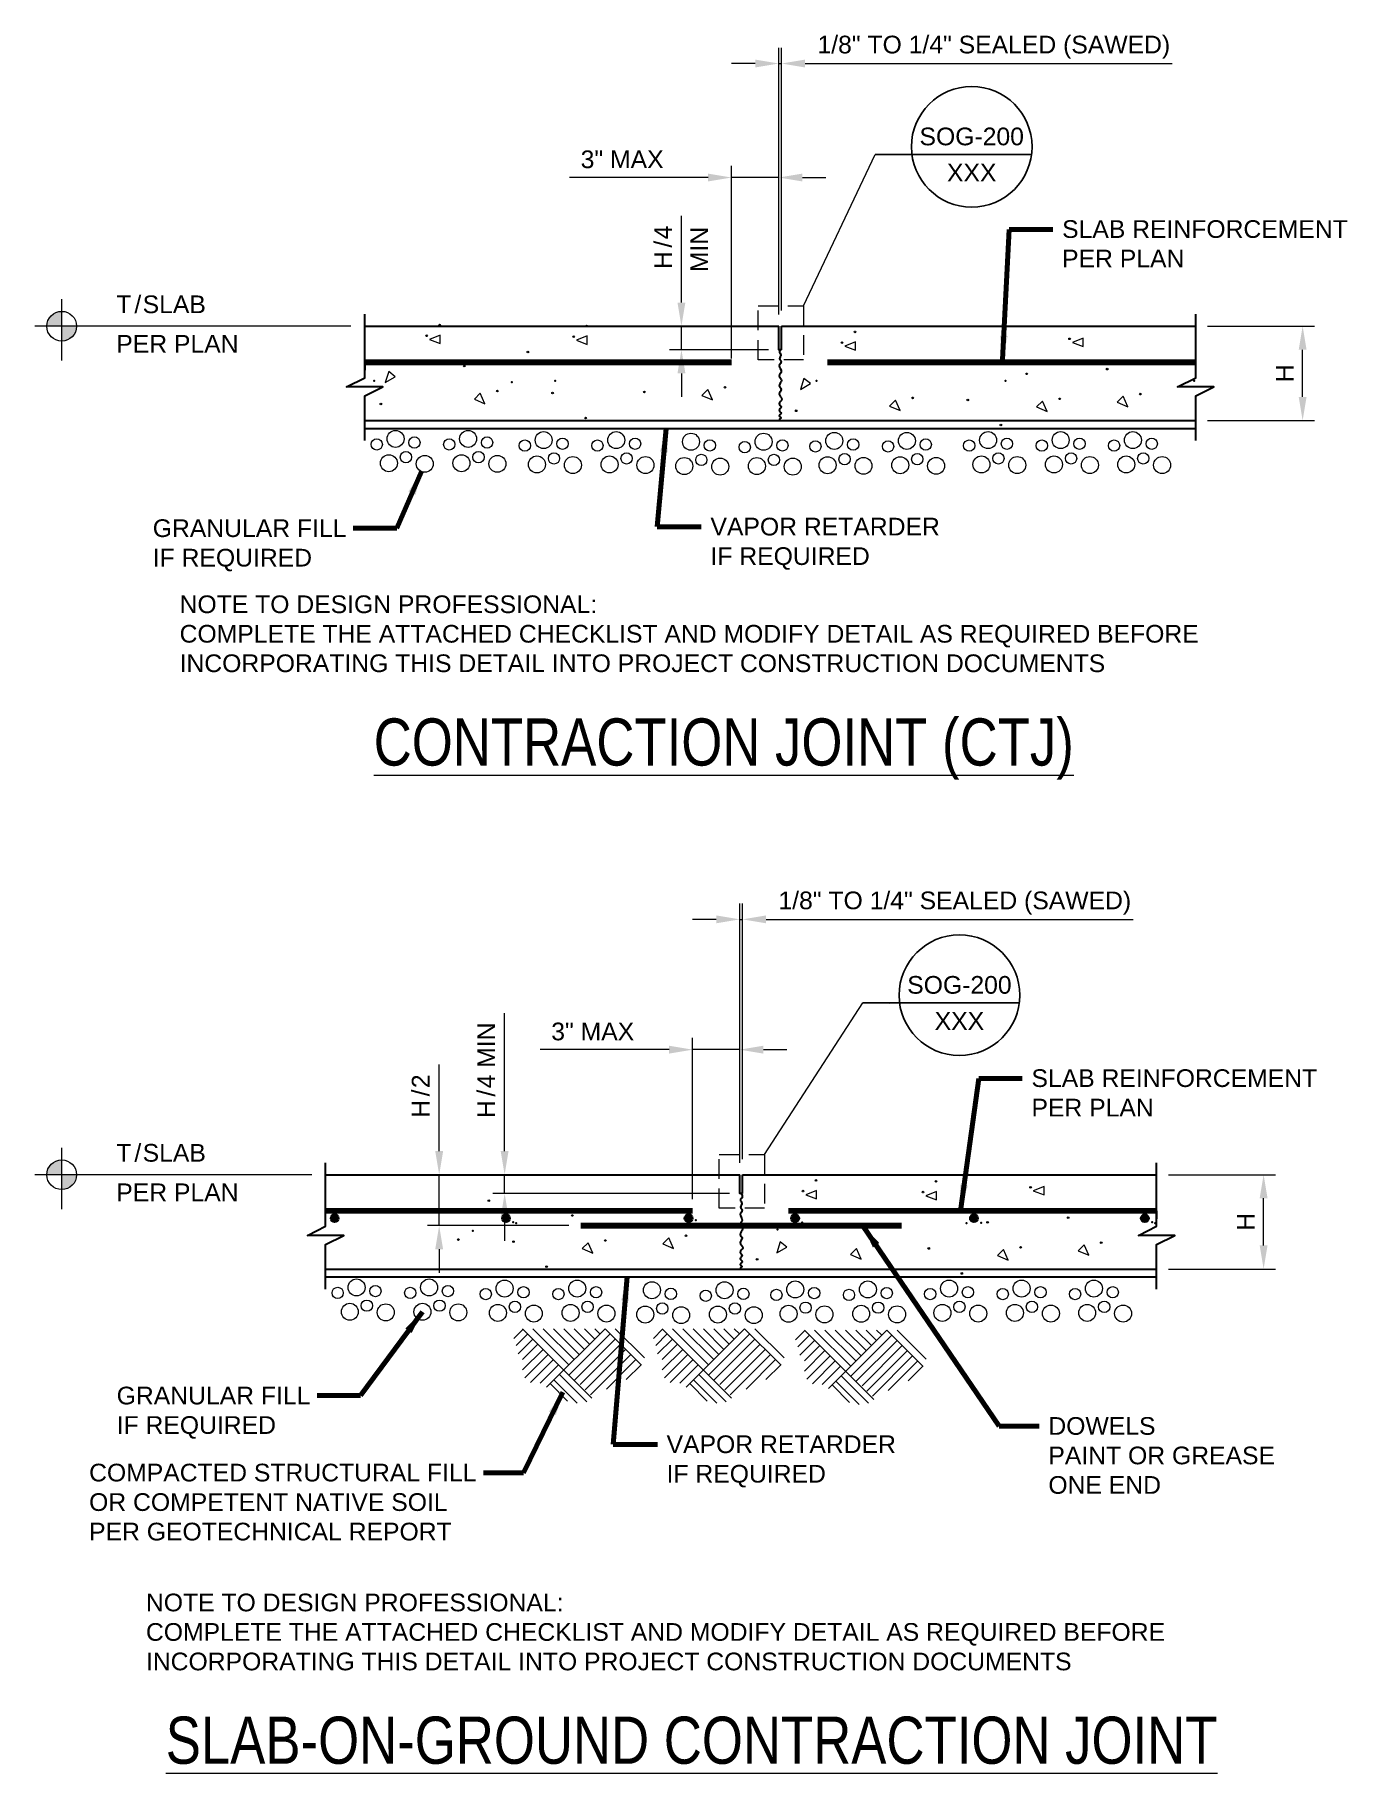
# Model space of a CAD drawing. Header units: inches. Extents: x 258 to 341, y 530 to 640.
import ezdxf

# ---------------------------------------------------------------- set-up
doc = ezdxf.new("R2010")
doc.units = ezdxf.units.IN
doc.header["$LTSCALE"] = 5
doc.header["$MEASUREMENT"] = 0
doc.linetypes.add('CENTER', pattern=[2, 1.25, -0.25, 0.25, -0.25])
doc.linetypes.add('HIDDEN', pattern=[0.375, 0.25, -0.125])
for name, color, linetype, lineweight in [('S-ANNO-DIMS', 1, 'Continuous', 20), ('S-ANNO-TEXT', 7, 'Continuous', 20), ('S-DELT-PATT', 7, 'Continuous', 15), ('S-DETL', 3, 'Continuous', 30), ('S-GRID', 9, 'CENTER', 20)]:
    doc.layers.add(name, color=color, linetype=linetype, lineweight=lineweight)
doc.styles.add('Romans', font='arial.ttf')
doc.dimstyles.get("Standard").update_dxf_attribs({"dimtxt": 0.18, "dimasz": 0.18, "dimexe": 0.18, "dimexo": 0.0625, "dimgap": 0.09, "dimtad": 0, "dimtih": 1, "dimtoh": 1, "dimdec": 4, "dimzin": 0, "dimdsep": 46, "dimtxsty": 'Standard', "dimcen": 0.09, "dimadec": 0, "dimazin": 0, "dimtfac": 1, "dimtdec": 4, "dimtofl": 0, "dimtmove": 0, "dimatfit": 3, "dimfxl": 1, "dimtolj": 1, "dimtzin": 0, "dimarcsym": 0})

# ---------------------------------------------------------------- blocks, each defined once
blk = doc.blocks.new('*D0')
at = {"layer": 'Defpoints', "color": 0, "transparency": 16777216}
for p in [(331.84, 621.7), (338.64, 621.7), (331.84, 615.7)]:
    blk.add_point(p, dxfattribs=at)
at = {"layer": 'S-ANNO-DIMS', "transparency": 16777216}
for p, q in [((332.59, 621.7), (339.39, 621.7)), ((338.64, 617.2), (338.64, 620.2)), ((332.59, 615.7), (339.39, 615.7))]:
    blk.add_line(p, q, dxfattribs=at)
for points in [[(338.39, 620.2), (338.89, 620.2), (338.64, 621.7)], [(338.39, 617.2), (338.89, 617.2), (338.64, 615.7)]]:
    blk.add_solid(points, dxfattribs=at)
at = {"layer": 'S-ANNO-DIMS', "transparency": 16777216, "insert": (337.51, 618.7), "char_height": 1.125, "attachment_point": 5, "rotation": 90, "style": 'Romans'}
blk.add_mtext('\\A1;H', dxfattribs=at)
blk = doc.blocks.new('*D1')
at = {"layer": 'Defpoints', "color": 0, "transparency": 16777216}
for p in [(302.34, 631.15), (305.34, 621.7), (302.34, 618.9)]:
    blk.add_point(p, dxfattribs=at)
at = {"layer": 'S-ANNO-DIMS', "transparency": 16777216}
for p, q in [((300.84, 631.15), (292.03, 631.15)), ((302.34, 619.65), (302.34, 631.9)), ((305.34, 631.15), (302.34, 631.15)), ((305.34, 622.45), (305.34, 631.9)), ((306.84, 631.15), (308.34, 631.15))]:
    blk.add_line(p, q, dxfattribs=at)
for points in [[(300.84, 631.4), (300.84, 630.9), (302.34, 631.15)], [(306.84, 631.4), (306.84, 630.9), (305.34, 631.15)]]:
    blk.add_solid(points, dxfattribs=at)
at = {"layer": 'S-ANNO-DIMS', "transparency": 16777216, "insert": (295.38, 632.3), "char_height": 1.125, "attachment_point": 5, "style": 'Romans'}
blk.add_mtext('\\A1;3" MAX', dxfattribs=at)
blk = doc.blocks.new('*D2')
at = {"layer": 'Defpoints', "color": 0, "transparency": 16777216}
for p in [(295.25, 621.7), (299.15, 621.7), (305.43, 620.2)]:
    blk.add_point(p, dxfattribs=at)
at = {"layer": 'S-ANNO-DIMS', "transparency": 16777216}
for p, q in [((299.15, 623.2), (299.15, 628.72)), ((296, 621.7), (299.9, 621.7)), ((299.15, 620.2), (299.15, 621.7)), ((304.68, 620.2), (298.4, 620.2)), ((299.15, 618.7), (299.15, 617.2))]:
    blk.add_line(p, q, dxfattribs=at)
for points in [[(298.9, 623.2), (299.4, 623.2), (299.15, 621.7)], [(298.9, 618.7), (299.4, 618.7), (299.15, 620.2)]]:
    blk.add_solid(points, dxfattribs=at)
at = {"layer": 'S-ANNO-DIMS', "transparency": 16777216, "insert": (297.99, 626.71), "char_height": 1.125, "attachment_point": 5, "rotation": 90, "style": 'Romans'}
blk.add_mtext('\\A1;{\\T1.2;H/}4', dxfattribs=at)
blk = doc.blocks.new('*D6')
at = {"layer": 'Defpoints', "color": 0, "transparency": 16777216}
for p in [(329.36, 567.75), (336.16, 567.75), (329.36, 561.75)]:
    blk.add_point(p, dxfattribs=at)
at = {"layer": 'S-ANNO-DIMS', "transparency": 16777216}
for p, q in [((330.11, 567.75), (336.91, 567.75)), ((336.16, 563.25), (336.16, 566.25)), ((330.11, 561.75), (336.91, 561.75))]:
    blk.add_line(p, q, dxfattribs=at)
for points in [[(335.91, 566.25), (336.41, 566.25), (336.16, 567.75)], [(335.91, 563.25), (336.41, 563.25), (336.16, 561.75)]]:
    blk.add_solid(points, dxfattribs=at)
at = {"layer": 'S-ANNO-DIMS', "transparency": 16777216, "insert": (335.03, 564.75), "char_height": 1.125, "attachment_point": 5, "rotation": 90, "style": 'Romans'}
blk.add_mtext('\\A1;H', dxfattribs=at)
blk = doc.blocks.new('*D5')
at = {"layer": 'Defpoints', "color": 0, "transparency": 16777216}
for p in [(299.86, 575.7), (302.86, 567.75), (299.86, 565.45)]:
    blk.add_point(p, dxfattribs=at)
at = {"layer": 'S-ANNO-DIMS', "transparency": 16777216}
for p, q in [((299.86, 566.2), (299.86, 576.45)), ((302.86, 568.5), (302.86, 576.45)), ((298.36, 575.7), (290.16, 575.7)), ((302.86, 575.7), (299.86, 575.7)), ((304.36, 575.7), (305.86, 575.7))]:
    blk.add_line(p, q, dxfattribs=at)
for points in [[(298.36, 575.95), (298.36, 575.45), (299.86, 575.7)], [(304.36, 575.95), (304.36, 575.45), (302.86, 575.7)]]:
    blk.add_solid(points, dxfattribs=at)
at = {"layer": 'S-ANNO-DIMS', "transparency": 16777216, "insert": (293.51, 576.85), "char_height": 1.125, "attachment_point": 5, "style": 'Romans'}
blk.add_mtext('\\A1;3" MAX', dxfattribs=at)
blk = doc.blocks.new('*D4')
at = {"layer": 'Defpoints', "color": 0, "transparency": 16777216}
for p in [(283.75, 567.75), (288.05, 567.75), (292.74, 564.51)]:
    blk.add_point(p, dxfattribs=at)
at = {"layer": 'S-ANNO-DIMS', "transparency": 16777216}
for p, q in [((283.75, 569.25), (283.75, 574.76)), ((287.3, 567.75), (283, 567.75)), ((283.75, 564.51), (283.75, 567.75)), ((291.99, 564.51), (283, 564.51)), ((283.75, 563.01), (283.75, 561.51))]:
    blk.add_line(p, q, dxfattribs=at)
for points in [[(283.5, 569.25), (284, 569.25), (283.75, 567.75)], [(283.5, 563.01), (284, 563.01), (283.75, 564.51)]]:
    blk.add_solid(points, dxfattribs=at)
at = {"layer": 'S-ANNO-DIMS', "transparency": 16777216, "insert": (282.58, 572.75), "char_height": 1.125, "attachment_point": 5, "rotation": 90, "style": 'Romans'}
blk.add_mtext('\\A1;{\\T1.2;H/}2', dxfattribs=at)
blk = doc.blocks.new('*D3')
at = {"layer": 'Defpoints', "color": 0, "transparency": 16777216}
for p in [(287.91, 567.75), (292.77, 567.75), (302.95, 566.55)]:
    blk.add_point(p, dxfattribs=at)
at = {"layer": 'S-ANNO-DIMS', "transparency": 16777216}
for p, q in [((287.91, 569.25), (287.91, 578.03)), ((292.02, 567.75), (287.16, 567.75)), ((287.91, 566.55), (287.91, 567.75)), ((302.2, 566.55), (287.16, 566.55)), ((287.91, 565.05), (287.91, 563.55))]:
    blk.add_line(p, q, dxfattribs=at)
for points in [[(287.66, 569.25), (288.16, 569.25), (287.91, 567.75)], [(287.66, 565.05), (288.16, 565.05), (287.91, 566.55)]]:
    blk.add_solid(points, dxfattribs=at)
at = {"layer": 'S-ANNO-DIMS', "transparency": 16777216, "insert": (286.75, 574.39), "char_height": 1.125, "attachment_point": 5, "rotation": 90, "style": 'Romans'}
blk.add_mtext('\\A1;{\\T1.2;H/}4 MIN', dxfattribs=at)

msp = doc.modelspace()

# ---------------------------------------------------------------- hatches: boundary and pattern name
at = {"layer": 'S-ANNO-TEXT'}
h = msp.add_hatch(color=256, dxfattribs=at)
h.dxf.hatch_style = 1
edge = h.paths.add_edge_path()
edge.add_arc((259.750962, 621.696431), 0.945832, 90, 180)
edge.add_line((258.80513, 621.696431), (259.750962, 621.696431))
edge.add_line((259.750962, 621.696431), (259.750962, 622.642263))
edge = h.paths.add_edge_path()
edge.add_line((259.750962, 621.696431), (259.750962, 620.750599))
edge.add_arc((259.750962, 621.696431), 0.945832, 270, 360)
edge.add_line((260.696794, 621.696431), (259.750962, 621.696431))
h = msp.add_hatch(color=256, dxfattribs=at)
h.dxf.hatch_style = 1
edge = h.paths.add_edge_path()
edge.add_arc((259.750962, 567.748194), 0.945832, 90, 180)
edge.add_line((258.80513, 567.748194), (259.750962, 567.748194))
edge.add_line((259.750962, 567.748194), (259.750962, 568.694026))
edge = h.paths.add_edge_path()
edge.add_line((259.750962, 567.748194), (259.750962, 566.802362))
edge.add_arc((259.750962, 567.748194), 0.945832, 270, 360)
edge.add_line((260.696794, 567.748194), (259.750962, 567.748194))
at = {"layer": 'S-DETL', "linetype": 'Continuous'}
h = msp.add_hatch(color=256, dxfattribs=at)
h.dxf.hatch_style = 1
h.paths.add_polyline_path([(276.853082, 564.980972, 1), (277.353082, 564.980972, 1)])
h = msp.add_hatch(color=256, dxfattribs=at)
h.dxf.hatch_style = 1
h.paths.add_polyline_path([(287.747548, 564.980972, 1), (288.247548, 564.980972, 1)])
h = msp.add_hatch(color=256, dxfattribs=at)
h.dxf.hatch_style = 1
h.paths.add_polyline_path([(299.352635, 564.980972, 1), (299.852635, 564.980972, 1)])
h = msp.add_hatch(color=256, dxfattribs=at)
h.dxf.hatch_style = 1
h.paths.add_polyline_path([(306.12646, 564.980972, 1), (306.62646, 564.980972, 1)])
h = msp.add_hatch(color=256, dxfattribs=at)
h.dxf.hatch_style = 1
h.paths.add_polyline_path([(317.495666, 564.980972, 1), (317.995666, 564.980972, 1)])
h = msp.add_hatch(color=256, dxfattribs=at)
h.dxf.hatch_style = 1
h.paths.add_polyline_path([(328.358939, 564.980972, 1), (328.858939, 564.980972, 1)])

# ---------------------------------------------------------------- linework, layer by layer
for points in [[(311.459768, 632.614711), (321.406544, 632.60939)], [(310.678313, 578.672205), (320.625089, 578.666883)]]:
    msp.add_lwpolyline(points)
for centre in [(317.60349, 633.104197), (316.822035, 579.16169)]:
    msp.add_circle(centre, 3.835108)
at = {"layer": 'S-ANNO-DIMS'}
for p, q in [((305.342943, 622.696431), (305.342943, 639.397867)), ((305.514824, 622.696431), (305.514824, 639.397867)), ((303.842943, 638.397867), (302.342943, 638.397867)), ((305.342943, 638.397867), (305.514824, 638.397867)), ((307.014824, 638.397867), (330.338238, 638.397867)), ((302.861623, 568.748194), (302.861623, 584.984154)), ((303.033503, 568.748194), (303.033503, 584.984154)), ((301.361623, 583.984154), (299.861623, 583.984154)), ((302.861623, 583.984154), (303.033503, 583.984154)), ((304.533503, 583.984154), (327.856918, 583.984154))]:
    msp.add_line(p, q, dxfattribs=at)
for points in [[(303.842943, 638.647867), (303.842943, 638.147867), (305.342943, 638.397867)], [(307.014824, 638.647867), (307.014824, 638.147867), (305.514824, 638.397867)], [(301.361623, 584.234154), (301.361623, 583.734154), (302.861623, 583.984154)], [(304.533503, 584.234154), (304.533503, 583.734154), (303.033503, 583.984154)]]:
    msp.add_solid(points, dxfattribs=at)
at = {"layer": 'S-ANNO-TEXT'}
for p, q in [((259.750962, 619.510115), (259.750962, 623.406912)), ((278.13281, 621.696431), (258.04048, 621.696431)), ((259.750962, 621.120847), (259.750962, 622.272014)), ((259.750962, 565.561878), (259.750962, 569.458675)), ((259.750962, 567.17261), (259.750962, 568.323777)), ((275.651489, 567.748194), (258.04048, 567.748194))]:
    msp.add_line(p, q, dxfattribs=at)
for points in [[(306.91201, 622.991735), (311.459768, 632.614711), (314.858963, 632.614711)], [(304.43069, 569.043498), (310.678313, 578.672205), (312.378177, 578.666474)]]:
    msp.add_lwpolyline(points, dxfattribs=at)
for centre in [(259.750962, 621.696431), (259.750962, 567.748194)]:
    msp.add_circle(centre, 0.945832, dxfattribs=at)
at = {"layer": 'S-DELT-PATT'}
for p, q in [((289.079732, 557.925931), (288.49542, 557.341611)), ((289.375358, 557.630305), (288.637612, 556.892551)), ((289.703103, 557.30256), (288.760779, 556.360227)), ((293.461069, 553.544594), (289.047613, 557.95805)), ((291.997318, 555.663835), (289.703103, 557.95805)), ((292.325064, 555.99158), (290.358593, 557.95805)), ((294.291534, 557.95805), (290.573815, 554.240331)), ((292.652809, 556.319325), (291.014083, 557.95805)), ((292.980554, 556.64707), (291.669573, 557.95805)), ((294.619279, 557.630305), (292.009683, 555.020709)), ((294.947024, 557.30256), (292.320377, 554.675913)), ((293.308299, 556.974815), (292.325064, 557.95805)), ((293.636044, 557.30256), (292.980554, 557.95805)), ((293.963789, 557.630305), (293.636044, 557.95805)), ((296.611518, 555.638066), (294.291534, 557.95805)), ((296.80288, 556.102194), (294.947024, 557.95805)), ((297.953971, 557.925931), (297.369659, 557.341611)), ((298.249597, 557.630305), (297.511851, 556.892551)), ((298.577342, 557.30256), (297.635018, 556.360227)), ((302.335308, 553.544594), (297.921852, 557.95805)), ((300.871558, 555.663835), (298.577342, 557.95805)), ((301.199303, 555.99158), (299.232833, 557.95805)), ((303.165773, 557.95805), (299.448054, 554.240331)), ((301.527048, 556.319325), (299.888323, 557.95805)), ((301.854793, 556.64707), (300.543813, 557.95805)), ((303.493518, 557.630305), (300.883922, 555.020709)), ((303.821263, 557.30256), (301.194616, 554.675913)), ((302.182538, 556.974815), (301.199303, 557.95805)), ((302.510283, 557.30256), (301.854793, 557.95805)), ((302.838028, 557.630305), (302.510283, 557.95805)), ((305.485758, 555.638066), (303.165773, 557.95805)), ((305.67712, 556.102194), (303.821263, 557.95805)), ((306.994864, 557.842673), (306.410552, 557.258353)), ((307.29049, 557.547047), (306.552744, 556.809293)), ((307.618235, 557.219302), (306.675911, 556.276969)), ((311.376201, 553.461336), (306.962745, 557.874792)), ((309.912451, 555.580576), (307.618235, 557.874792)), ((310.240196, 555.908322), (308.273725, 557.874792)), ((312.206666, 557.874792), (308.488947, 554.157073)), ((310.567941, 556.236067), (308.929215, 557.874792)), ((310.895686, 556.563812), (309.584705, 557.874792)), ((312.534411, 557.547047), (309.924815, 554.937451)), ((312.862156, 557.219302), (310.235509, 554.592655)), ((311.223431, 556.891557), (310.240196, 557.874792)), ((311.551176, 557.219302), (310.895686, 557.874792)), ((311.878921, 557.547047), (311.551176, 557.874792)), ((314.52665, 555.554808), (312.206666, 557.874792)), ((314.718013, 556.018935), (312.862156, 557.874792)), ((290.030848, 556.974815), (289.047613, 555.99158)), ((290.358593, 556.64707), (289.047613, 555.33609)), ((290.686338, 556.319325), (289.198474, 554.83146)), ((291.014083, 555.99158), (289.560321, 554.537809)), ((295.274769, 556.974815), (292.716317, 554.416355)), ((295.602514, 556.64707), (293.027012, 554.071567)), ((295.930259, 556.319325), (293.371808, 553.760865)), ((296.258004, 555.99158), (294.381475, 554.115043)), ((298.905087, 556.974815), (297.921852, 555.99158)), ((299.232833, 556.64707), (297.921852, 555.33609)), ((299.560578, 556.319325), (298.072713, 554.83146)), ((299.888323, 555.99158), (298.43456, 554.537809)), ((304.149008, 556.974815), (301.590557, 554.416355)), ((304.476754, 556.64707), (301.901251, 554.071567)), ((304.804499, 556.319325), (302.246047, 553.760865)), ((305.132244, 555.99158), (303.255715, 554.115043)), ((307.94598, 556.891557), (306.962745, 555.908322)), ((308.273725, 556.563812), (306.962745, 555.252831)), ((308.60147, 556.236067), (307.113606, 554.748202)), ((313.189901, 556.891557), (310.631449, 554.333097)), ((313.517646, 556.563812), (310.942144, 553.988309)), ((313.845391, 556.236067), (311.28694, 553.677607)), ((291.341828, 555.663835), (290.177883, 554.499881)), ((293.126508, 553.305087), (291.387607, 555.043988)), ((296.585749, 555.663835), (295.646858, 554.724943)), ((300.216068, 555.663835), (299.052122, 554.499881)), ((302.000747, 553.305087), (300.261847, 555.043988)), ((305.459989, 555.663835), (304.521097, 554.724943)), ((308.929215, 555.908322), (307.475453, 554.454551)), ((309.25696, 555.580576), (308.093015, 554.416623)), ((311.04164, 553.221829), (309.302739, 554.96073)), ((314.173136, 555.908322), (312.296607, 554.031784)), ((314.500881, 555.580576), (313.56199, 554.641685)), ((291.916096, 553.356232), (290.807974, 554.464354)), ((292.529823, 553.219849), (291.046646, 554.703027)), ((300.790336, 553.356232), (299.682213, 554.464354)), ((301.404063, 553.219849), (299.920885, 554.703027)), ((309.831228, 553.272974), (308.723106, 554.381096)), ((310.444955, 553.136591), (308.961778, 554.619768))]:
    msp.add_line(p, q, dxfattribs=at)
at = {"layer": 'S-DELT-PATT', "flags": 128}
for points in [[(283.831978, 621.770579, -1), (283.728298, 621.770579, -1)], [(293.176352, 621.710335, -1), (293.072672, 621.710335, -1)], [(310.231939, 621.334245, -1), (310.128259, 621.334245, -1)], [(283.006579, 621.08921, -1), (282.902899, 621.08921, -1)], [(289.439198, 620.051269, -1), (289.335518, 620.051269, -1)], [(292.350953, 621.028967, -1), (292.247273, 621.028967, -1)], [(309.40654, 620.652877, -1), (309.30286, 620.652877, -1)], [(323.875252, 620.893825, -1), (323.771572, 620.893825, -1)], [(285.399586, 619.164178, -1), (285.295906, 619.164178, -1)], [(299.868298, 619.405126, -1), (299.764618, 619.405126, -1)], [(326.268259, 618.968793, -1), (326.164579, 618.968793, -1)], [(301.969956, 617.815698, -1), (301.866276, 617.815698, -1)], [(321.14392, 618.667602, -1), (321.04024, 618.667602, -1)], [(280.094374, 616.754648, -1), (279.990694, 616.754648, -1)], [(287.501244, 617.57475, -1), (287.397564, 617.57475, -1)], [(291.006806, 617.444869, -1), (290.903126, 617.444869, -1)], [(296.845618, 617.514506, -1), (296.741938, 617.514506, -1)], [(313.901205, 617.138416, -1), (313.797525, 617.138416, -1)], [(317.406767, 617.008535, -1), (317.303087, 617.008535, -1)], [(323.245578, 617.078173, -1), (323.141898, 617.078173, -1)], [(328.369917, 617.379364, -1), (328.266237, 617.379364, -1)], [(293.108464, 615.85544, -1), (293.004784, 615.85544, -1)], [(306.494335, 616.318315, -1), (306.390655, 616.318315, -1)], [(319.508424, 615.419107, -1), (319.404744, 615.419107, -1)], [(307.750619, 567.386008, -1), (307.646939, 567.386008, -1)], [(315.388457, 567.325765, -1), (315.284777, 567.325765, -1)], [(286.957878, 566.103032, -1), (286.854198, 566.103032, -1)], [(306.925219, 566.704639, -1), (306.821539, 566.704639, -1)], [(314.563057, 566.644396, -1), (314.459377, 566.644396, -1)], [(321.393932, 566.945588, -1), (321.290252, 566.945588, -1)], [(292.262639, 565.155698, -1), (292.158959, 565.155698, -1)], [(297.386978, 565.456889, -1), (297.283298, 565.456889, -1)], [(323.786939, 565.020556, -1), (323.683259, 565.020556, -1)], [(299.488636, 563.867461, -1), (299.384956, 563.867461, -1)], [(318.6626, 564.719364, -1), (318.55892, 564.719364, -1)], [(285.019923, 563.626513, -1), (284.916243, 563.626513, -1)], [(288.525485, 563.496632, -1), (288.421805, 563.496632, -1)], [(294.364297, 563.566269, -1), (294.260617, 563.566269, -1)], [(314.925446, 563.060298, -1), (314.821766, 563.060298, -1)], [(320.764258, 563.129936, -1), (320.660578, 563.129936, -1)], [(325.888597, 563.431127, -1), (325.784917, 563.431127, -1)], [(290.627143, 561.907203, -1), (290.523463, 561.907203, -1)], [(304.013015, 562.370078, -1), (303.909335, 562.370078, -1)], [(317.027104, 561.47087, -1), (316.923424, 561.47087, -1)]]:
    msp.add_lwpolyline(points, format="xyb", close=True, dxfattribs=at)
for points in [[(283.81275, 621.134368), (283.132575, 620.860992), (283.81275, 620.60419)], [(293.157124, 621.074125), (292.476949, 620.800749), (293.157124, 620.543947)], [(310.212711, 620.698035), (309.532536, 620.424659), (310.212711, 620.167857)], [(324.681423, 620.938983), (324.001248, 620.665607), (324.681423, 620.408805)], [(280.541105, 618.817552), (280.320814, 618.118377), (280.950883, 618.481143)], [(306.941066, 618.381218), (306.720774, 617.682044), (307.350844, 618.044809)], [(285.98431, 617.059161), (286.658573, 616.77151), (286.359203, 617.434054)], [(300.453022, 617.300109), (301.127285, 617.012459), (300.827915, 617.675002)], [(312.384271, 616.622827), (313.058534, 616.335177), (312.759164, 616.99772)], [(321.728645, 616.562584), (322.402908, 616.274934), (322.103537, 616.937477)], [(326.852983, 616.863775), (327.527246, 616.576125), (327.227876, 617.238668)], [(307.731391, 566.749798), (307.051215, 566.476421), (307.731391, 566.21962)], [(315.369229, 566.689555), (314.689053, 566.416178), (315.369229, 566.159376)], [(322.200103, 566.990746), (321.519928, 566.71737), (322.200103, 566.460568)], [(297.971702, 563.351872), (298.645965, 563.064221), (298.346595, 563.726765)], [(292.847363, 563.050681), (293.521626, 562.76303), (293.222256, 563.425573)], [(305.433378, 563.482788), (305.213087, 562.783613), (305.843156, 563.146379)], [(309.902951, 562.67459), (310.577214, 562.38694), (310.277843, 563.049483)], [(319.247324, 562.614347), (319.921587, 562.326697), (319.622217, 562.98924)], [(324.371663, 562.915538), (325.045926, 562.627888), (324.746556, 563.290431)]]:
    msp.add_lwpolyline(points, close=True, dxfattribs=at)
at = {"layer": 'S-DELT-PATT'}
for centre, radius in [((280.976339, 614.532163), 0.539978), ((282.175354, 614.300048), 0.359986), ((285.59122, 614.532163), 0.539978), ((286.790234, 614.300048), 0.359986), ((290.39108, 614.455927), 0.539978), ((291.590095, 614.223811), 0.359986), ((295.005961, 614.455927), 0.539978), ((296.204975, 614.223811), 0.359986), ((299.757372, 614.353642), 0.539978), ((304.372252, 614.353642), 0.539978), ((308.867719, 614.404785), 0.539978), ((313.482599, 614.404785), 0.539978), ((318.643461, 614.455927), 0.539978), ((319.842476, 614.223811), 0.359986), ((323.258341, 614.455927), 0.539978), ((324.457356, 614.223811), 0.359986), ((327.850066, 614.455927), 0.539978), ((329.04908, 614.223811), 0.359986), ((279.777325, 614.18399), 0.359986), ((280.550731, 612.984975), 0.539978), ((281.633688, 613.371772), 0.359986), ((282.83289, 612.946352), 0.539978), ((284.392205, 614.18399), 0.359986), ((285.165612, 612.984975), 0.539978), ((286.248568, 613.371772), 0.359986), ((287.44777, 612.946352), 0.539978), ((289.192066, 614.107753), 0.359986), ((289.965472, 612.908739), 0.539978), ((291.048429, 613.295536), 0.359986), ((293.806946, 614.107753), 0.359986), ((294.580353, 612.908739), 0.539978), ((295.663309, 613.295536), 0.359986), ((300.414721, 613.193251), 0.359986), ((300.956386, 614.121527), 0.359986), ((303.173238, 614.005469), 0.359986), ((305.029601, 613.193251), 0.359986), ((305.571267, 614.121527), 0.359986), ((307.668704, 614.056611), 0.359986), ((309.525068, 613.244393), 0.359986), ((310.066734, 614.172669), 0.359986), ((312.283585, 614.056611), 0.359986), ((314.139948, 613.244393), 0.359986), ((314.681614, 614.172669), 0.359986), ((317.444446, 614.107753), 0.359986), ((318.217853, 612.908739), 0.539978), ((319.30081, 613.295536), 0.359986), ((322.059327, 614.107753), 0.359986), ((322.832733, 612.908739), 0.539978), ((323.91569, 613.295536), 0.359986), ((326.651051, 614.107753), 0.359986), ((327.424458, 612.908739), 0.539978), ((328.507414, 613.295536), 0.359986), ((292.247631, 612.870115), 0.539978), ((296.862511, 612.870115), 0.539978), ((299.331764, 612.806454), 0.539978), ((301.613923, 612.767831), 0.539978), ((303.946644, 612.806454), 0.539978), ((306.228803, 612.767831), 0.539978), ((308.442111, 612.857596), 0.539978), ((310.72427, 612.818973), 0.539978), ((313.056991, 612.857596), 0.539978), ((315.33915, 612.818973), 0.539978), ((320.500012, 612.870115), 0.539978), ((325.114892, 612.870115), 0.539978), ((329.706616, 612.870115), 0.539978), ((277.296004, 560.235753), 0.359986), ((278.495019, 560.583926), 0.539978), ((279.694034, 560.351811), 0.359986), ((281.910885, 560.235753), 0.359986), ((283.109899, 560.583926), 0.539978), ((284.308914, 560.351811), 0.359986), ((286.710745, 560.159516), 0.359986), ((287.90976, 560.50769), 0.539978), ((289.108774, 560.275574), 0.359986), ((291.325626, 560.159516), 0.359986), ((292.52464, 560.50769), 0.539978), ((293.723655, 560.275574), 0.359986), ((297.276051, 560.405405), 0.539978), ((298.475066, 560.17329), 0.359986), ((300.691917, 560.057232), 0.359986), ((301.890932, 560.405405), 0.539978), ((303.089946, 560.17329), 0.359986), ((305.187384, 560.108374), 0.359986), ((306.386399, 560.456547), 0.539978), ((307.585413, 560.224432), 0.359986), ((309.802265, 560.108374), 0.359986), ((311.001279, 560.456547), 0.539978), ((312.200294, 560.224432), 0.359986), ((314.963126, 560.159516), 0.359986), ((316.162141, 560.50769), 0.539978), ((317.361155, 560.275574), 0.359986), ((319.578007, 560.159516), 0.359986), ((320.777021, 560.50769), 0.539978), ((321.976036, 560.275574), 0.359986), ((324.169731, 560.159516), 0.359986), ((325.368745, 560.50769), 0.539978), ((326.56776, 560.275574), 0.359986), ((278.069411, 559.036738), 0.539978), ((279.152368, 559.423535), 0.359986), ((280.35157, 558.998115), 0.539978), ((282.684291, 559.036738), 0.539978), ((283.767248, 559.423535), 0.359986), ((284.96645, 558.998115), 0.539978), ((287.484152, 558.960502), 0.539978), ((288.567109, 559.347299), 0.359986), ((289.766311, 558.921878), 0.539978), ((292.099032, 558.960502), 0.539978), ((293.181989, 559.347299), 0.359986), ((294.381191, 558.921878), 0.539978), ((296.850444, 558.858217), 0.539978), ((297.9334, 559.245014), 0.359986), ((299.132602, 558.819594), 0.539978), ((301.465324, 558.858217), 0.539978), ((302.548281, 559.245014), 0.359986), ((303.747483, 558.819594), 0.539978), ((305.960791, 558.909359), 0.539978), ((307.043747, 559.296156), 0.359986), ((308.242949, 558.870736), 0.539978), ((310.575671, 558.909359), 0.539978), ((311.658628, 559.296156), 0.359986), ((312.85783, 558.870736), 0.539978), ((315.736533, 558.960502), 0.539978), ((316.819489, 559.347299), 0.359986), ((318.018691, 558.921878), 0.539978), ((320.351413, 558.960502), 0.539978), ((321.43437, 559.347299), 0.359986), ((322.633572, 558.921878), 0.539978), ((324.943137, 558.960502), 0.539978), ((326.026094, 559.347299), 0.359986), ((327.225296, 558.921878), 0.539978)]:
    msp.add_circle(centre, radius, dxfattribs=at)
at = {"layer": 'S-DETL', "linetype": 'Continuous'}
for p, q in [((279.013516, 621.696431), (305.342943, 621.696431)), ((305.514824, 621.696431), (331.841847, 621.696431)), ((305.514824, 620.196431), (305.514824, 621.696431)), ((279.02772, 619.402028), (279.02772, 618.902028)), ((331.827642, 619.402028), (331.827642, 618.902028)), ((279.013516, 615.696431), (331.841847, 615.696431)), ((279.013516, 615.196431), (331.841847, 615.196431)), ((276.532196, 567.748194), (302.861623, 567.748194)), ((303.033503, 567.748194), (329.360526, 567.748194)), ((303.033503, 566.549977), (303.033503, 567.748194)), ((329.346322, 565.453791), (329.346322, 564.953791)), ((276.532196, 561.748194), (329.360526, 561.748194)), ((276.532196, 561.248194), (329.360526, 561.248194))]:
    msp.add_line(p, q, dxfattribs=at)
for points in [[(279.013516, 614.430764), (279.013516, 617.261448), (280.176886, 617.843133), (277.850146, 617.843133), (279.013516, 618.424818), (279.013516, 622.462098)], [(331.841847, 614.430764), (331.841847, 617.261448), (333.005216, 617.843133), (330.678477, 617.843133), (331.841847, 618.424818), (331.841847, 622.462098)], [(305.514824, 620.196431), (305.342943, 620.196431), (305.342943, 621.696431)], [(276.532196, 560.482526), (276.532196, 563.313211), (277.695565, 563.894896), (275.368826, 563.894896), (276.532196, 564.476581), (276.532196, 568.513861)], [(329.360526, 560.482526), (329.360526, 563.313211), (330.523896, 563.894896), (328.197157, 563.894896), (329.360526, 564.476581), (329.360526, 568.513861)], [(303.033503, 566.549977), (302.861623, 566.549977), (302.861623, 567.748194)]]:
    msp.add_lwpolyline(points, dxfattribs=at)
at = {"layer": 'S-DETL', "linetype": 'Continuous', "const_width": 0.375}
for points in [[(302.341741, 619.402028), (279.02772, 619.402028)], [(308.427681, 619.402028), (331.827642, 619.402028)], [(299.860421, 565.453791), (276.5464, 565.453791)], [(305.946361, 565.453791), (329.346322, 565.453791)], [(313.152378, 564.508153), (292.742748, 564.508153)]]:
    msp.add_lwpolyline(points, dxfattribs=at)
at = {"layer": 'S-DETL', "linetype": 'Continuous'}
for centre in [(277.103082, 564.980972), (287.997548, 564.980972), (299.602635, 564.980972), (306.37646, 564.980972), (317.745666, 564.980972), (328.608939, 564.980972)]:
    msp.add_circle(centre, 0.25, dxfattribs=at)
at = {"layer": 'S-DETL'}
msp.add_open_spline([(305.443241, 620.196431), (305.413354, 620.164042), (305.314057, 620.067045), (305.580083, 619.865447), (305.294261, 619.640092), (305.578083, 619.426654), (305.230062, 619.155505), (305.637077, 618.832928), (305.252649, 618.522649), (305.665151, 618.231747), (305.233382, 617.921629), (305.610345, 617.657661), (305.206096, 617.362492), (305.726635, 617.061098), (305.216027, 616.789032), (305.600791, 616.559587), (305.248667, 616.360562), (305.612742, 616.167179), (305.24207, 615.999955), (305.58577, 615.862039), (305.33427, 615.802524), (305.39929, 615.728677), (305.427681, 615.696431)], degree=3, knots=[0.3214530836, 0.3214530836, 0.3214530836, 0.3214530836, 0.4424590252, 0.6959275081, 0.9480133396, 1.1596147085, 1.4309304912, 1.8438793491, 2.1431551219, 2.4562711352, 2.844349221, 3.0914706844, 3.4062938253, 3.7796506299, 4.1225827334, 4.3574880767, 4.5875967048, 4.8155227152, 5.025590278, 5.2018551357, 5.3309950546, 5.4310918191, 5.4310918191, 5.4310918191, 5.4310918191], dxfattribs=at)
msp.add_spline([(302.946361, 566.549977), (303.00664, 566.307546), (302.894831, 566.150666), (302.994745, 565.917721), (302.904347, 565.682401), (303.001882, 565.49462), (302.890073, 565.247413), (303.013947, 564.853482), (302.891655, 564.580332), (303.031613, 564.300237), (302.889914, 563.938953), (303.012069, 563.724134), (302.885031, 563.436081), (303.057963, 563.105189), (302.882891, 562.810312), (303.004944, 562.609604), (302.887979, 562.41144), (303.004944, 562.215814), (302.885441, 562.043051), (303.004944, 561.913481), (302.900693, 561.837266), (302.946361, 561.748194)], degree=3, dxfattribs=at)
at = {"layer": 'S-DETL', "color": 7, "linetype": 'HIDDEN'}
for p in [(279.614358, 618.220437), (288.367151, 618.133165), (291.113204, 618.220437), (307.742159, 618.220437), (319.742159, 618.220437), (331.742159, 618.220437), (300.061292, 564.857238), (285.885831, 564.184928), (288.456206, 564.721782), (288.647079, 564.659304), (305.260839, 564.2722), (306.835118, 564.710229), (317.276034, 564.659304), (318.204324, 564.68022), (329.067597, 564.722879), (329.276034, 564.659304)]:
    msp.add_point(p, dxfattribs=at)
at = {"layer": 'S-GRID', "color": 7, "linetype": 'HIDDEN'}
for points in [[(304.033784, 622.991735), (306.91201, 622.991735), (306.91201, 619.56215), (304.033784, 619.56215)], [(301.552464, 569.043498), (304.43069, 569.043498), (304.43069, 565.613913), (301.552464, 565.613913)]]:
    msp.add_lwpolyline(points, close=True, dxfattribs=at)

# ---------------------------------------------------------------- texts
at = {"layer": 'S-ANNO-DIMS', "style": 'Romans'}
for p in [(307.797566, 639.041114), (305.316246, 584.627401)]:
    msp.add_text('1/8" TO 1/4" SEALED (SAWED)', height=1.125, dxfattribs=at).set_placement(p)
msp.add_text('MIN', height=1.125, rotation=90, dxfattribs=at).set_placement((300.841741, 625.135636))
at = {"layer": 'S-ANNO-TEXT', "style": 'Romans', "width": 0.8}
msp.add_text('%%UCONTRACTION JOINT (CTJ)', height=3, dxfattribs=at).set_placement((279.586279, 593.760842))
at = {"layer": 'S-ANNO-TEXT', "style": 'Romans'}
for s, insert, char_height, attachment_point in [('\\A1;SOG-200', (317.603039, 633.753958), 1.12499999, 5), ('\\A1;XXX', (317.603039, 631.464821), 1.125, 5), ('\\A1;SLAB REINFORCEMENT\\PPER PLAN', (323.350086, 628.436046), 1.125, 1), ('\\A1;{\\T1.2;T/}SLAB', (263.222688, 623.652038), 1.125, 1), ('\\A1;PER PLAN', (263.222688, 621.140693), 1.125, 1), ('\\A1;GRANULAR FILL \\PIF REQUIRED', (265.540287, 609.418572), 1.12499999, 1), ('\\A1;VAPOR RETARDER \\PIF REQUIRED', (300.996185, 609.518328), 1.125, 1), ('NOTE TO DESIGN PROFESSIONAL: \\PCOMPLETE THE ATTACHED CHECKLIST AND MODIFY DETAIL AS REQUIRED BEFORE \\PINCORPORATING THIS DETAIL INTO PROJECT CONSTRUCTION DOCUMENTS', (267.2475, 604.58059), 1.12499999, 1), ('\\A1;SOG-200', (316.821583, 579.811451), 1.12499999, 5), ('\\A1;XXX', (316.821583, 577.522314), 1.125, 5), ('\\A1;SLAB REINFORCEMENT\\PPER PLAN', (321.402439, 574.452608), 1.125, 1), ('\\A1;{\\T1.2;T/}SLAB', (263.222688, 569.703801), 1.125, 1), ('\\A1;PER PLAN', (263.222688, 567.192456), 1.125, 1), ('\\A1;GRANULAR FILL \\PIF REQUIRED', (263.246519, 554.27193), 1.12499999, 1), ('\\A1;DOWELS\\PPAINT OR GREASE \\PONE END', (322.476339, 552.338805), 1.125, 1), ('\\A1;VAPOR RETARDER \\PIF REQUIRED', (298.205014, 551.175659), 1.125, 1), ('\\A1;COMPACTED STRUCTURAL FILL \\POR COMPETENT NATIVE SOIL \\PPER GEOTECHNICAL REPORT', (261.493755, 549.373319), 1.125, 1), ('NOTE TO DESIGN PROFESSIONAL: \\PCOMPLETE THE ATTACHED CHECKLIST AND MODIFY DETAIL AS REQUIRED BEFORE \\PINCORPORATING THIS DETAIL INTO PROJECT CONSTRUCTION DOCUMENTS', (265.1078, 541.115901), 1.12499999, 1), ('{\\W0.8;\\LSLAB-ON-GROUND CONTRACTION JOINT}', (299.794737, 533.296153), 3, 2)]:
    msp.add_mtext(s, dxfattribs=dict(at, insert=insert, char_height=char_height, attachment_point=attachment_point))

# ---------------------------------------------------------------- dimensions: what is measured, and where the dimension line sits
at = {"layer": 'S-ANNO-DIMS'}
for base, p1, p2, angle, text, picture, middle in [((302.341741, 631.145747), (305.342943, 621.696431), (302.341741, 618.902028), 180, '3" MAX', '*D1', (295.377978, 631.145747)), ((299.154241, 621.696431), (305.427681, 620.196431), (295.248958, 621.696431), 90, '{\\T1.2;H/}4', '*D2', (299.154241, 626.706492)), ((338.637296, 621.696431), (331.841847, 615.696431), (331.841847, 621.696431), 90, 'H', '*D0', (338.637296, 618.696431)), ((299.860421, 575.69751), (302.861623, 567.748194), (299.860421, 565.453791), 180, '3" MAX', '*D5', (293.511256, 575.69751)), ((287.912092, 567.748194), (302.946361, 566.549977), (292.767638, 567.748194), 90, '{\\T1.2;H/}4 MIN', '*D3', (287.912092, 574.390503)), ((283.747955, 567.748194), (292.742748, 564.508153), (288.05303, 567.748194), 90, '{\\T1.2;H/}2', '*D4', (283.747955, 572.754802)), ((336.155975, 567.748194), (329.360526, 561.748194), (329.360526, 567.748194), 90, 'H', '*D6', (336.155975, 564.748194))]:
    dim = msp.add_linear_dim(base=base, p1=p1, p2=p2, angle=angle, text=text, dimstyle='Standard', override={"dimscale": 12, "dimtxt": 0.09375, "dimasz": 0.125, "dimexe": 0.0625, "dimgap": 0.0625, "dimtih": 0, "dimtoh": 0, "dimdec": 5, "dimrnd": 0.03125, "dimzin": 7, "dimlunit": 4, "dimtxsty": 'Romans', "dimcen": 0.125, "dimclrd": 256, "dimclre": 256, "dimclrt": 256, "dimadec": 4, "dimtdec": 5, "dimtofl": 1, "dimtvp": 1, "dimfrac": 2, "dimtzin": 3, "dimlwd": 65535, "dimlwe": 65535}, dxfattribs=at)
    dim.commit()
    dim.dimension.update_dxf_attribs({"geometry": picture, "text_midpoint": middle, "dimtype": 128})

# ---------------------------------------------------------------- leaders
at = {"layer": 'S-ANNO-TEXT'}
for points in [[(319.56754, 619.589528), (319.994698, 627.854361), (322.768401, 627.854361)], [(298.172234, 615.196431), (297.609105, 608.936643), (300.4145, 608.936643)], [(282.617277, 612.451289), (281.051461, 608.856072), (278.277497, 608.856072)], [(316.90962, 565.604022), (318.047051, 573.870923), (320.820754, 573.870923)], [(310.682367, 564.508153), (319.351344, 551.757344), (321.894654, 551.75712)], [(295.690913, 561.248194), (294.817934, 550.593975), (297.623329, 550.593975)], [(282.684291, 559.036738), (278.757694, 553.70943), (275.983729, 553.70943)], [(291.603715, 553.922539), (289.109371, 548.791858), (286.56606, 548.791634)]]:
    msp.add_leader(points, dimstyle='Standard', override={"dimscale": 12, "dimtxt": 0.09375, "dimasz": 0.125, "dimexe": 0.0625, "dimgap": 0.0625, "dimtih": 0, "dimtoh": 0, "dimdec": 5, "dimlfac": 12, "dimrnd": 0.03125, "dimzin": 7, "dimlunit": 4, "dimtxsty": 'Romans', "dimcen": 0.125, "dimclrd": 256, "dimclre": 256, "dimclrt": 256, "dimadec": 4, "dimtdec": 5, "dimtofl": 1, "dimtvp": 1, "dimfrac": 2, "dimtzin": 3, "dimlwd": 65535, "dimlwe": 65535}, dxfattribs=at)

doc.saveas('drawing.dxf')
